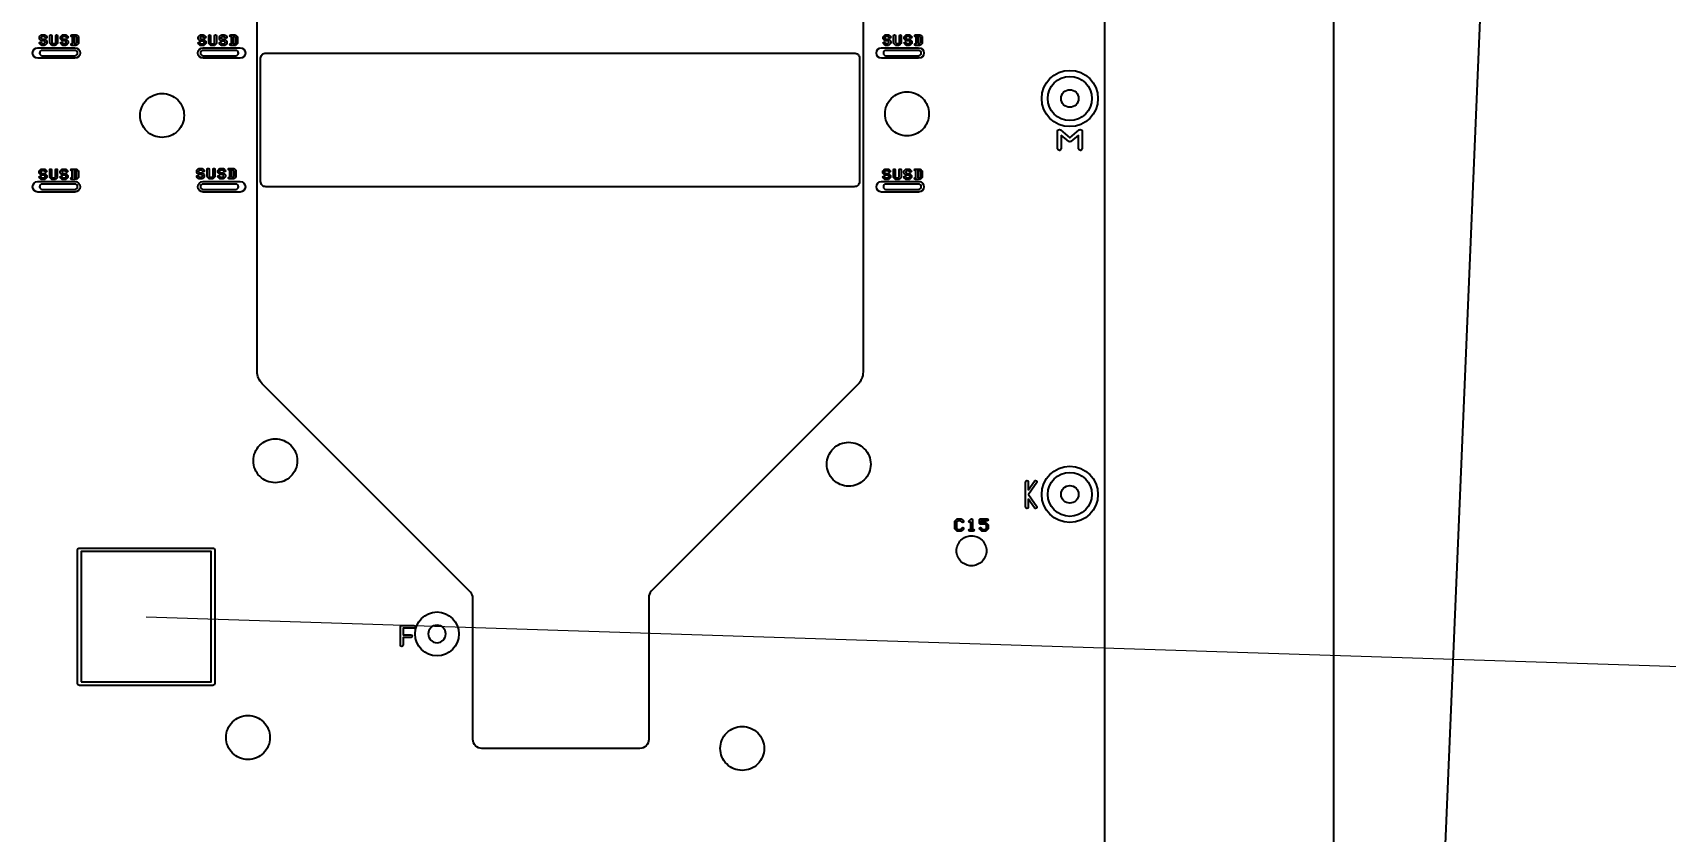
# Model space of a CAD drawing. Extents: x 2864 to 3941, y 2420 to 3182.
# Drawn here: x 3226.2 to 3319, y 2771.6 to 2817 of the extents above; entities that cross this region are included whole.
import ezdxf

# ---------------------------------------------------------------- set-up
doc = ezdxf.new("R2010")
doc.units = 0
doc.layers.get('Defpoints').update_dxf_attribs({"lineweight": 0})
doc.layers.add('susd-t_layer2', color=6, linetype='Continuous')
doc.layers.add('ttr1_panel_layer3', color=7, linetype='Continuous')
doc.layers.add('備註', color=1, linetype='Continuous', lineweight=0)
doc.layers.add('尺寸線', color=3, linetype='Continuous', lineweight=0)
doc.styles.get("Standard").update_dxf_attribs({"font": 'simplex.shx', "height": 2.7})
doc.dimstyles.get("Standard").update_dxf_attribs({"dimtxt": 6, "dimasz": 0.18, "dimexe": 0.18, "dimexo": 0.0625, "dimgap": 0.09, "dimtad": 0, "dimtih": 1, "dimtoh": 1, "dimdec": 4, "dimzin": 0, "dimdsep": 46, "dimtxsty": 'Standard', "dimcen": 0.09, "dimadec": 0, "dimazin": 0, "dimtfac": 1, "dimtdec": 4, "dimtofl": 0, "dimtmove": 0, "dimatfit": 3, "dimfxl": 0, "dimtolj": 1, "dimtzin": 0, "dimarcsym": 0})

# ---------------------------------------------------------------- blocks, each defined once
blk = doc.blocks.new('*D2')
at = {"layer": 'Defpoints', "color": 0, "linetype": 'Continuous'}
for p in [(3264.244, 3011.506), (3316.564, 3009.306), (3249.159, 2652.807)]:
    blk.add_point(p, dxfattribs=at)
at = {"layer": '尺寸線', "color": 0, "linetype": 'Continuous', "lineweight": -2}
for p, q in [((3264.306, 3011.504), (3316.744, 3009.299)), ((3316.556, 3009.126), (3309.047, 2830.566)), ((3301.486, 2650.787), (3308.926, 2827.686)), ((3249.221, 2652.805), (3301.659, 2650.599))]:
    blk.add_line(p, q, dxfattribs=at)
at = {"layer": '尺寸線', "color": 0, "linetype": 'Continuous'}
for points in [[(3316.586, 3009.125), (3316.526, 3009.128), (3316.564, 3009.306)], [(3301.456, 2650.788), (3301.516, 2650.786), (3301.479, 2650.607)]]:
    blk.add_solid(points, dxfattribs=at)
at = {"layer": '尺寸線', "color": 0, "linetype": 'Continuous', "insert": (3308.986, 2829.126), "char_height": 2.7, "attachment_point": 5}
blk.add_mtext('\\A1;359.0162', dxfattribs=at)

msp = doc.modelspace()

# ---------------------------------------------------------------- linework, layer by layer
at = {"layer": 'susd-t_layer2', "linetype": 'Continuous'}
msp.add_lwpolyline([(3239.12414, 2808.52681), (3239.12414, 2815.5268, -0.41422), (3239.42412, 2815.82677), (3272.89827, 2815.82677, -0.414221), (3273.19824, 2815.5268), (3273.19824, 2808.52681, -0.414221), (3272.89827, 2808.22684), (3239.42412, 2808.22684, -0.41422)], format="xyb", close=True, dxfattribs=at)
at = {"layer": 'ttr1_panel_layer3'}
for p, q in [((3228.47026, 2816.26367), (3228.38748, 2816.26367)), ((3237.50978, 2816.25847), (3237.427, 2816.25847)), ((3276.47026, 2816.26367), (3276.38748, 2816.26367)), ((3228.45916, 2808.63883), (3228.37638, 2808.63883)), ((3237.42117, 2808.67379), (3237.33839, 2808.67379)), ((3276.45916, 2808.63883), (3276.37638, 2808.63883))]:
    msp.add_line(p, q, dxfattribs=at)
at = {"layer": 'ttr1_panel_layer3', "linetype": 'Continuous'}
for points in [[(3300.16107, 3041.24278), (3300.16107, 2835.94278), (3301.16107, 2835.94278, -1), (3301.16107, 2835.54278), (3300.16107, 2835.54278), (3300.16107, 2640.24278), (3298.21107, 2640.24278), (3298.21107, 2631.24278), (3300.16107, 2631.24278), (3300.16107, 2630.24278)], [(3287.16107, 2748.43267), (3287.16107, 2832.74945, 0.044688), (3287.66107, 2833.15241), (3287.66107, 2838.33314, 0.044688), (3287.16107, 2838.7361), (3287.16107, 2842.74278), (3287.16107, 2863.28167), (3281.16107, 2863.28167, -0.414239), (3281.08557, 2863.35717), (3281.08557, 2869.35717, -1), (3281.23657, 2869.35717), (3281.23657, 2863.43267), (3287.16107, 2863.43267), (3287.16107, 2872.28167, -0.414239), (3287.08557, 2872.35717), (3287.08557, 2878.28167), (3281.16107, 2878.28167, -1), (3281.16107, 2878.43267), (3287.16107, 2878.43267), (3287.16107, 2972.74278)], [(3228.38748, 2816.26367, -1), (3228.38748, 2816.36367), (3228.42026, 2816.36367), (3228.42026, 2816.76036), (3228.38748, 2816.76036, -1), (3228.38748, 2816.86036), (3228.47026, 2816.86036), (3228.63582, 2816.86036, -0.200121), (3228.67133, 2816.84556), (3228.7538, 2816.76309, -0.200121), (3228.7686, 2816.72758), (3228.7686, 2816.39645, -0.200121), (3228.7538, 2816.36094), (3228.67133, 2816.27847, -0.200121), (3228.63582, 2816.26367), (3228.47026, 2816.26367)], [(3237.427, 2816.25847, -1), (3237.427, 2816.35847), (3237.45978, 2816.35847), (3237.45978, 2816.75515), (3237.427, 2816.75515, -1), (3237.427, 2816.85515), (3237.50978, 2816.85515), (3237.67534, 2816.85515, -0.200121), (3237.71085, 2816.84035), (3237.79332, 2816.75788, -0.200121), (3237.80812, 2816.72237), (3237.80812, 2816.39125, -0.200121), (3237.79332, 2816.35574), (3237.71085, 2816.27327, -0.200121), (3237.67534, 2816.25847), (3237.50978, 2816.25847)], [(3276.38748, 2816.26367, -1), (3276.38748, 2816.36367), (3276.42026, 2816.36367), (3276.42026, 2816.76036), (3276.38748, 2816.76036, -1), (3276.38748, 2816.86036), (3276.47026, 2816.86036), (3276.63582, 2816.86036, -0.200121), (3276.67133, 2816.84556), (3276.7538, 2816.76309, -0.200121), (3276.7686, 2816.72758), (3276.7686, 2816.39645, -0.200121), (3276.7538, 2816.36094), (3276.67133, 2816.27847, -0.200121), (3276.63582, 2816.26367), (3276.47026, 2816.26367)], [(3284.46744, 2810.38678), (3284.46744, 2811.38015, -0.63678), (3284.63165, 2811.45681), (3285.16346, 2811.01363), (3285.69528, 2811.45681, -0.63678), (3285.85949, 2811.38015), (3285.85949, 2810.38678, -1), (3285.65949, 2810.38678), (3285.65949, 2811.16665)], [(3284.66744, 2811.16665), (3284.66744, 2810.38678, -1), (3284.46744, 2810.38678)], [(3285.65949, 2811.16665), (3285.22748, 2810.80664, -0.362064), (3285.09945, 2810.80664), (3284.66744, 2811.16665)], [(3228.37638, 2808.63883, -1), (3228.37638, 2808.73883), (3228.40916, 2808.73883), (3228.40916, 2809.13552), (3228.37638, 2809.13552, -1), (3228.37638, 2809.23552), (3228.45916, 2809.23552), (3228.62472, 2809.23552, -0.200121), (3228.66023, 2809.22072), (3228.7427, 2809.13825, -0.200121), (3228.7575, 2809.10274), (3228.7575, 2808.77161, -0.200121), (3228.7427, 2808.7361), (3228.66023, 2808.65363, -0.200121), (3228.62472, 2808.63883), (3228.45916, 2808.63883)], [(3237.33839, 2808.67379, -1), (3237.33839, 2808.77379), (3237.37117, 2808.77379), (3237.37117, 2809.17048), (3237.33839, 2809.17048, -1), (3237.33839, 2809.27048), (3237.42117, 2809.27048), (3237.58674, 2809.27048, -0.200121), (3237.62225, 2809.25568), (3237.70472, 2809.17321, -0.200121), (3237.71952, 2809.1377), (3237.71952, 2808.80657, -0.200121), (3237.70472, 2808.77106), (3237.62225, 2808.68859, -0.200121), (3237.58674, 2808.67379), (3237.42117, 2808.67379)], [(3276.37638, 2808.63883, -1), (3276.37638, 2808.73883), (3276.40916, 2808.73883), (3276.40916, 2809.13552), (3276.37638, 2809.13552, -1), (3276.37638, 2809.23552), (3276.45916, 2809.23552), (3276.62472, 2809.23552, -0.200121), (3276.66023, 2809.22072), (3276.7427, 2809.13825, -0.200121), (3276.7575, 2809.10274), (3276.7575, 2808.77161, -0.200121), (3276.7427, 2808.7361), (3276.66023, 2808.65363, -0.200121), (3276.62472, 2808.63883), (3276.45916, 2808.63883)], [(3282.64704, 2790.0173), (3282.64704, 2791.4577, -1), (3282.79704, 2791.4577), (3282.79704, 2790.97835)], [(3282.79704, 2790.97835), (3283.15699, 2791.50028, -1), (3283.28047, 2791.41512), (3282.81315, 2790.7375), (3283.28047, 2790.05988, -1), (3283.15699, 2789.97472), (3282.79704, 2790.49664)], [(3282.79704, 2790.49664), (3282.79704, 2790.0173, -1), (3282.64704, 2790.0173)], [(3279.52121, 2789.17605), (3279.50723, 2789.16207, -1), (3279.43652, 2789.23278)], [(3279.57121, 2788.65073), (3279.47187, 2788.65073, -1), (3279.47187, 2788.75073), (3279.52121, 2788.75073), (3279.52121, 2789.17605)], [(3279.43652, 2789.23278), (3279.5357, 2789.33196, -0.669786), (3279.62121, 2789.29676), (3279.62121, 2788.75073), (3279.67055, 2788.75073, -1), (3279.67055, 2788.65073), (3279.57121, 2788.65073)]]:
    msp.add_lwpolyline(points, format="xyb", dxfattribs=at)
for points in [[(3238.92399, 2797.73867), (3238.92399, 2867.99786, -0.198849), (3239.21685, 2868.70474), (3249.97223, 2879.46012, 0.198916), (3250.26509, 2880.16726), (3250.26509, 2894.68031, -0.414068), (3250.76522, 2895.18018), (3261.56022, 2895.18018, -0.414218), (3262.06009, 2894.68031), (3262.06009, 2880.16726, 0.198916), (3262.35295, 2879.46012), (3273.10528, 2868.70779, -0.198916), (3273.39814, 2868.00066), (3273.39814, 2797.70082, -0.198917), (3273.10528, 2796.99369), (3261.35103, 2785.23943, 0.198625), (3261.20487, 2784.88627), (3261.20487, 2776.80551, -0.414364), (3260.70474, 2776.30539), (3251.70476, 2776.30539, -0.414217), (3251.20489, 2776.80551), (3251.20489, 2784.83648, 0.198853), (3251.05843, 2785.18996), (3239.21685, 2797.03153, -0.198917)], [(3226.53748, 2816.6448), (3226.53748, 2816.72758, -0.200121), (3226.55228, 2816.76309), (3226.63475, 2816.84556, -0.200121), (3226.67026, 2816.86036), (3226.83582, 2816.86036, -0.200121), (3226.87133, 2816.84556), (3226.95396, 2816.76294, -1), (3226.88325, 2816.69223), (3226.81511, 2816.76036), (3226.69097, 2816.76036), (3226.63748, 2816.70687), (3226.63748, 2816.66551), (3226.69097, 2816.61202), (3226.83582, 2816.61202, -0.200121), (3226.87133, 2816.59722), (3226.9538, 2816.51475, -0.200121), (3226.9686, 2816.47924), (3226.9686, 2816.39645, -0.200121), (3226.9538, 2816.36094), (3226.87133, 2816.27847, -0.200121), (3226.83582, 2816.26367), (3226.67026, 2816.26367, -0.200121), (3226.63475, 2816.27847), (3226.55212, 2816.3611, -1), (3226.62283, 2816.43181), (3226.69097, 2816.36367), (3226.81511, 2816.36367), (3226.8686, 2816.41716), (3226.8686, 2816.45853), (3226.81511, 2816.51202), (3226.67026, 2816.51202, -0.200121), (3226.63475, 2816.52682), (3226.55228, 2816.60929, -0.200121)], [(3227.13748, 2816.39645), (3227.13748, 2816.81036, -1), (3227.23748, 2816.81036), (3227.23748, 2816.41716), (3227.29097, 2816.36367), (3227.41511, 2816.36367), (3227.4686, 2816.41716), (3227.4686, 2816.81036, -1), (3227.5686, 2816.81036), (3227.5686, 2816.39645, -0.200121), (3227.5538, 2816.36094), (3227.47133, 2816.27847, -0.200121), (3227.43582, 2816.26367), (3227.27026, 2816.26367, -0.200121), (3227.23475, 2816.27847), (3227.15228, 2816.36094, -0.200121)], [(3227.73748, 2816.6448), (3227.73748, 2816.72758, -0.200121), (3227.75228, 2816.76309), (3227.83475, 2816.84556, -0.200121), (3227.87026, 2816.86036), (3228.03582, 2816.86036, -0.200121), (3228.07133, 2816.84556), (3228.15396, 2816.76294, -1), (3228.08325, 2816.69223), (3228.01511, 2816.76036), (3227.89097, 2816.76036), (3227.83748, 2816.70687), (3227.83748, 2816.66551), (3227.89097, 2816.61202), (3228.03582, 2816.61202, -0.200121), (3228.07133, 2816.59722), (3228.1538, 2816.51475, -0.200121), (3228.1686, 2816.47924), (3228.1686, 2816.39645, -0.200121), (3228.1538, 2816.36094), (3228.07133, 2816.27847, -0.200121), (3228.03582, 2816.26367), (3227.87026, 2816.26367, -0.200121), (3227.83475, 2816.27847), (3227.75212, 2816.3611, -1), (3227.82283, 2816.43181), (3227.89097, 2816.36367), (3228.01511, 2816.36367), (3228.0686, 2816.41716), (3228.0686, 2816.45853), (3228.01511, 2816.51202), (3227.87026, 2816.51202, -0.200121), (3227.83475, 2816.52682), (3227.75228, 2816.60929, -0.200121)], [(3235.577, 2816.63959), (3235.577, 2816.72237, -0.200121), (3235.5918, 2816.75788), (3235.67427, 2816.84035, -0.200121), (3235.70978, 2816.85515), (3235.87534, 2816.85515, -0.200121), (3235.91085, 2816.84035), (3235.99348, 2816.75773, -1), (3235.92277, 2816.68702), (3235.85463, 2816.75515), (3235.73049, 2816.75515), (3235.677, 2816.70166), (3235.677, 2816.6603), (3235.73049, 2816.60681), (3235.87534, 2816.60681, -0.200121), (3235.91085, 2816.59201), (3235.99332, 2816.50954, -0.200121), (3236.00812, 2816.47403), (3236.00812, 2816.39125, -0.200121), (3235.99332, 2816.35574), (3235.91085, 2816.27327, -0.200121), (3235.87534, 2816.25847), (3235.70978, 2816.25847, -0.200121), (3235.67427, 2816.27327), (3235.59164, 2816.35589, -1), (3235.66235, 2816.4266), (3235.73049, 2816.35847), (3235.85463, 2816.35847), (3235.90812, 2816.41196), (3235.90812, 2816.45332), (3235.85463, 2816.50681), (3235.70978, 2816.50681, -0.200121), (3235.67427, 2816.52161), (3235.5918, 2816.60408, -0.200121)], [(3236.177, 2816.39125), (3236.177, 2816.80515, -1), (3236.277, 2816.80515), (3236.277, 2816.41196), (3236.33049, 2816.35847), (3236.45463, 2816.35847), (3236.50812, 2816.41196), (3236.50812, 2816.80515, -1), (3236.60812, 2816.80515), (3236.60812, 2816.39125, -0.200121), (3236.59332, 2816.35574), (3236.51085, 2816.27327, -0.200121), (3236.47534, 2816.25847), (3236.30978, 2816.25847, -0.200121), (3236.27427, 2816.27327), (3236.1918, 2816.35574, -0.200121)], [(3236.777, 2816.63959), (3236.777, 2816.72237, -0.200121), (3236.7918, 2816.75788), (3236.87427, 2816.84035, -0.200121), (3236.90978, 2816.85515), (3237.07534, 2816.85515, -0.200121), (3237.11085, 2816.84035), (3237.19348, 2816.75773, -1), (3237.12277, 2816.68702), (3237.05463, 2816.75515), (3236.93049, 2816.75515), (3236.877, 2816.70166), (3236.877, 2816.6603), (3236.93049, 2816.60681), (3237.07534, 2816.60681, -0.200121), (3237.11085, 2816.59201), (3237.19332, 2816.50954, -0.200121), (3237.20812, 2816.47403), (3237.20812, 2816.39125, -0.200121), (3237.19332, 2816.35574), (3237.11085, 2816.27327, -0.200121), (3237.07534, 2816.25847), (3236.90978, 2816.25847, -0.200121), (3236.87427, 2816.27327), (3236.79164, 2816.35589, -1), (3236.86235, 2816.4266), (3236.93049, 2816.35847), (3237.05463, 2816.35847), (3237.10812, 2816.41196), (3237.10812, 2816.45332), (3237.05463, 2816.50681), (3236.90978, 2816.50681, -0.200121), (3236.87427, 2816.52161), (3236.7918, 2816.60408, -0.200121)], [(3274.53748, 2816.6448), (3274.53748, 2816.72758, -0.200121), (3274.55228, 2816.76309), (3274.63475, 2816.84556, -0.200121), (3274.67026, 2816.86036), (3274.83582, 2816.86036, -0.200121), (3274.87133, 2816.84556), (3274.95396, 2816.76294, -1), (3274.88325, 2816.69223), (3274.81511, 2816.76036), (3274.69097, 2816.76036), (3274.63748, 2816.70687), (3274.63748, 2816.66551), (3274.69097, 2816.61202), (3274.83582, 2816.61202, -0.200121), (3274.87133, 2816.59722), (3274.9538, 2816.51475, -0.200121), (3274.9686, 2816.47924), (3274.9686, 2816.39645, -0.200121), (3274.9538, 2816.36094), (3274.87133, 2816.27847, -0.200121), (3274.83582, 2816.26367), (3274.67026, 2816.26367, -0.200121), (3274.63475, 2816.27847), (3274.55212, 2816.3611, -1), (3274.62283, 2816.43181), (3274.69097, 2816.36367), (3274.81511, 2816.36367), (3274.8686, 2816.41716), (3274.8686, 2816.45853), (3274.81511, 2816.51202), (3274.67026, 2816.51202, -0.200121), (3274.63475, 2816.52682), (3274.55228, 2816.60929, -0.200121)], [(3275.13748, 2816.39645), (3275.13748, 2816.81036, -1), (3275.23748, 2816.81036), (3275.23748, 2816.41716), (3275.29097, 2816.36367), (3275.41511, 2816.36367), (3275.4686, 2816.41716), (3275.4686, 2816.81036, -1), (3275.5686, 2816.81036), (3275.5686, 2816.39645, -0.200121), (3275.5538, 2816.36094), (3275.47133, 2816.27847, -0.200121), (3275.43582, 2816.26367), (3275.27026, 2816.26367, -0.200121), (3275.23475, 2816.27847), (3275.15228, 2816.36094, -0.200121)], [(3275.73748, 2816.6448), (3275.73748, 2816.72758, -0.200121), (3275.75228, 2816.76309), (3275.83475, 2816.84556, -0.200121), (3275.87026, 2816.86036), (3276.03582, 2816.86036, -0.200121), (3276.07133, 2816.84556), (3276.15396, 2816.76294, -1), (3276.08325, 2816.69223), (3276.01511, 2816.76036), (3275.89097, 2816.76036), (3275.83748, 2816.70687), (3275.83748, 2816.66551), (3275.89097, 2816.61202), (3276.03582, 2816.61202, -0.200121), (3276.07133, 2816.59722), (3276.1538, 2816.51475, -0.200121), (3276.1686, 2816.47924), (3276.1686, 2816.39645, -0.200121), (3276.1538, 2816.36094), (3276.07133, 2816.27847, -0.200121), (3276.03582, 2816.26367), (3275.87026, 2816.26367, -0.200121), (3275.83475, 2816.27847), (3275.75212, 2816.3611, -1), (3275.82283, 2816.43181), (3275.89097, 2816.36367), (3276.01511, 2816.36367), (3276.0686, 2816.41716), (3276.0686, 2816.45853), (3276.01511, 2816.51202), (3275.87026, 2816.51202, -0.200121), (3275.83475, 2816.52682), (3275.75228, 2816.60929, -0.200121)], [(3226.45421, 2815.52677, -1), (3226.45421, 2816.12677), (3228.5595, 2816.12677, -1), (3228.5595, 2815.52677)], [(3226.70204, 2815.67677), (3228.5595, 2815.67677, 1), (3228.5595, 2815.97677), (3226.70204, 2815.97677, 1)], [(3235.85001, 2815.52677, -1), (3235.85001, 2816.12677), (3237.9553, 2816.12677, -1), (3237.9553, 2815.52677)], [(3235.85001, 2815.67677), (3237.70747, 2815.67677, 1), (3237.70747, 2815.97677), (3235.85001, 2815.97677, 1)], [(3274.45421, 2815.52677, -1), (3274.45421, 2816.12677), (3276.5595, 2816.12677, -1), (3276.5595, 2815.52677)], [(3274.70204, 2815.67677), (3276.5595, 2815.67677, 1), (3276.5595, 2815.97677), (3274.70204, 2815.97677, 1)], [(3274.64845, 2812.37282, -0.414215), (3275.89845, 2813.62282, -0.414215), (3277.14845, 2812.37282, -0.414215), (3275.89845, 2811.12282, -0.414215)], [(3284.66107, 2813.24278, -0.414217), (3285.16107, 2813.74278, -0.414217), (3285.66107, 2813.24278, -0.414217), (3285.16107, 2812.74278, -0.414217)], [(3232.27048, 2812.28075, -0.414215), (3233.52048, 2813.53075, -0.414215), (3234.77048, 2812.28075, -0.414215), (3233.52048, 2811.03075, -0.414215)], [(3226.52638, 2809.01996), (3226.52638, 2809.10274, -0.200121), (3226.54118, 2809.13825), (3226.62365, 2809.22072, -0.200121), (3226.65916, 2809.23552), (3226.82472, 2809.23552, -0.200121), (3226.86023, 2809.22072), (3226.94286, 2809.1381, -1), (3226.87215, 2809.06739), (3226.80401, 2809.13552), (3226.67987, 2809.13552), (3226.62638, 2809.08203), (3226.62638, 2809.04067), (3226.67987, 2808.98718), (3226.82472, 2808.98718, -0.200121), (3226.86023, 2808.97238), (3226.9427, 2808.88991, -0.200121), (3226.9575, 2808.8544), (3226.9575, 2808.77161, -0.200121), (3226.9427, 2808.7361), (3226.86023, 2808.65363, -0.200121), (3226.82472, 2808.63883), (3226.65916, 2808.63883, -0.200121), (3226.62365, 2808.65363), (3226.54102, 2808.73626, -1), (3226.61173, 2808.80697), (3226.67987, 2808.73883), (3226.80401, 2808.73883), (3226.8575, 2808.79232), (3226.8575, 2808.83369), (3226.80401, 2808.88718), (3226.65916, 2808.88718, -0.200121), (3226.62365, 2808.90198), (3226.54118, 2808.98445, -0.200121)], [(3227.12638, 2808.77161), (3227.12638, 2809.18552, -1), (3227.22638, 2809.18552), (3227.22638, 2808.79232), (3227.27987, 2808.73883), (3227.40401, 2808.73883), (3227.4575, 2808.79232), (3227.4575, 2809.18552, -1), (3227.5575, 2809.18552), (3227.5575, 2808.77161, -0.200121), (3227.5427, 2808.7361), (3227.46023, 2808.65363, -0.200121), (3227.42472, 2808.63883), (3227.25916, 2808.63883, -0.200121), (3227.22365, 2808.65363), (3227.14118, 2808.7361, -0.200121)], [(3227.72638, 2809.01996), (3227.72638, 2809.10274, -0.200121), (3227.74118, 2809.13825), (3227.82365, 2809.22072, -0.200121), (3227.85916, 2809.23552), (3228.02472, 2809.23552, -0.200121), (3228.06023, 2809.22072), (3228.14286, 2809.1381, -1), (3228.07215, 2809.06739), (3228.00401, 2809.13552), (3227.87987, 2809.13552), (3227.82638, 2809.08203), (3227.82638, 2809.04067), (3227.87987, 2808.98718), (3228.02472, 2808.98718, -0.200121), (3228.06023, 2808.97238), (3228.1427, 2808.88991, -0.200121), (3228.1575, 2808.8544), (3228.1575, 2808.77161, -0.200121), (3228.1427, 2808.7361), (3228.06023, 2808.65363, -0.200121), (3228.02472, 2808.63883), (3227.85916, 2808.63883, -0.200121), (3227.82365, 2808.65363), (3227.74102, 2808.73626, -1), (3227.81173, 2808.80697), (3227.87987, 2808.73883), (3228.00401, 2808.73883), (3228.0575, 2808.79232), (3228.0575, 2808.83369), (3228.00401, 2808.88718), (3227.85916, 2808.88718, -0.200121), (3227.82365, 2808.90198), (3227.74118, 2808.98445, -0.200121)], [(3235.48839, 2809.05491), (3235.48839, 2809.1377, -0.200121), (3235.50319, 2809.17321), (3235.58566, 2809.25568, -0.200121), (3235.62117, 2809.27048), (3235.78674, 2809.27048, -0.200121), (3235.82225, 2809.25568), (3235.90487, 2809.17305, -1), (3235.83416, 2809.10234), (3235.76603, 2809.17048), (3235.64188, 2809.17048), (3235.58839, 2809.11699), (3235.58839, 2809.07562), (3235.64188, 2809.02213), (3235.78674, 2809.02213, -0.200121), (3235.82225, 2809.00733), (3235.90472, 2808.92486, -0.200121), (3235.91952, 2808.88935), (3235.91952, 2808.80657, -0.200121), (3235.90472, 2808.77106), (3235.82225, 2808.68859, -0.200121), (3235.78674, 2808.67379), (3235.62117, 2808.67379, -0.200121), (3235.58566, 2808.68859), (3235.50304, 2808.77121, -1), (3235.57375, 2808.84192), (3235.64188, 2808.77379), (3235.76603, 2808.77379), (3235.81952, 2808.82728), (3235.81952, 2808.86864), (3235.76603, 2808.92213), (3235.62117, 2808.92213, -0.200121), (3235.58566, 2808.93693), (3235.50319, 2809.0194, -0.200121)], [(3236.08839, 2808.80657), (3236.08839, 2809.22048, -1), (3236.18839, 2809.22048), (3236.18839, 2808.82728), (3236.24188, 2808.77379), (3236.36603, 2808.77379), (3236.41952, 2808.82728), (3236.41952, 2809.22048, -1), (3236.51952, 2809.22048), (3236.51952, 2808.80657, -0.200121), (3236.50472, 2808.77106), (3236.42225, 2808.68859, -0.200121), (3236.38674, 2808.67379), (3236.22117, 2808.67379, -0.200121), (3236.18566, 2808.68859), (3236.10319, 2808.77106, -0.200121)], [(3236.68839, 2809.05491), (3236.68839, 2809.1377, -0.200121), (3236.70319, 2809.17321), (3236.78566, 2809.25568, -0.200121), (3236.82117, 2809.27048), (3236.98674, 2809.27048, -0.200121), (3237.02225, 2809.25568), (3237.10487, 2809.17305, -1), (3237.03416, 2809.10234), (3236.96603, 2809.17048), (3236.84188, 2809.17048), (3236.78839, 2809.11699), (3236.78839, 2809.07562), (3236.84188, 2809.02213), (3236.98674, 2809.02213, -0.200121), (3237.02225, 2809.00733), (3237.10472, 2808.92486, -0.200121), (3237.11952, 2808.88935), (3237.11952, 2808.80657, -0.200121), (3237.10472, 2808.77106), (3237.02225, 2808.68859, -0.200121), (3236.98674, 2808.67379), (3236.82117, 2808.67379, -0.200121), (3236.78566, 2808.68859), (3236.70304, 2808.77121, -1), (3236.77375, 2808.84192), (3236.84188, 2808.77379), (3236.96603, 2808.77379), (3237.01952, 2808.82728), (3237.01952, 2808.86864), (3236.96603, 2808.92213), (3236.82117, 2808.92213, -0.200121), (3236.78566, 2808.93693), (3236.70319, 2809.0194, -0.200121)], [(3274.52638, 2809.01996), (3274.52638, 2809.10274, -0.200121), (3274.54118, 2809.13825), (3274.62365, 2809.22072, -0.200121), (3274.65916, 2809.23552), (3274.82472, 2809.23552, -0.200121), (3274.86023, 2809.22072), (3274.94286, 2809.1381, -1), (3274.87215, 2809.06739), (3274.80401, 2809.13552), (3274.67987, 2809.13552), (3274.62638, 2809.08203), (3274.62638, 2809.04067), (3274.67987, 2808.98718), (3274.82472, 2808.98718, -0.200121), (3274.86023, 2808.97238), (3274.9427, 2808.88991, -0.200121), (3274.9575, 2808.8544), (3274.9575, 2808.77161, -0.200121), (3274.9427, 2808.7361), (3274.86023, 2808.65363, -0.200121), (3274.82472, 2808.63883), (3274.65916, 2808.63883, -0.200121), (3274.62365, 2808.65363), (3274.54102, 2808.73626, -1), (3274.61173, 2808.80697), (3274.67987, 2808.73883), (3274.80401, 2808.73883), (3274.8575, 2808.79232), (3274.8575, 2808.83369), (3274.80401, 2808.88718), (3274.65916, 2808.88718, -0.200121), (3274.62365, 2808.90198), (3274.54118, 2808.98445, -0.200121)], [(3275.12638, 2808.77161), (3275.12638, 2809.18552, -1), (3275.22638, 2809.18552), (3275.22638, 2808.79232), (3275.27987, 2808.73883), (3275.40401, 2808.73883), (3275.4575, 2808.79232), (3275.4575, 2809.18552, -1), (3275.5575, 2809.18552), (3275.5575, 2808.77161, -0.200121), (3275.5427, 2808.7361), (3275.46023, 2808.65363, -0.200121), (3275.42472, 2808.63883), (3275.25916, 2808.63883, -0.200121), (3275.22365, 2808.65363), (3275.14118, 2808.7361, -0.200121)], [(3275.72638, 2809.01996), (3275.72638, 2809.10274, -0.200121), (3275.74118, 2809.13825), (3275.82365, 2809.22072, -0.200121), (3275.85916, 2809.23552), (3276.02472, 2809.23552, -0.200121), (3276.06023, 2809.22072), (3276.14286, 2809.1381, -1), (3276.07215, 2809.06739), (3276.00401, 2809.13552), (3275.87987, 2809.13552), (3275.82638, 2809.08203), (3275.82638, 2809.04067), (3275.87987, 2808.98718), (3276.02472, 2808.98718, -0.200121), (3276.06023, 2808.97238), (3276.1427, 2808.88991, -0.200121), (3276.1575, 2808.8544), (3276.1575, 2808.77161, -0.200121), (3276.1427, 2808.7361), (3276.06023, 2808.65363, -0.200121), (3276.02472, 2808.63883), (3275.85916, 2808.63883, -0.200121), (3275.82365, 2808.65363), (3275.74102, 2808.73626, -1), (3275.81173, 2808.80697), (3275.87987, 2808.73883), (3276.00401, 2808.73883), (3276.0575, 2808.79232), (3276.0575, 2808.83369), (3276.00401, 2808.88718), (3275.85916, 2808.88718, -0.200121), (3275.82365, 2808.90198), (3275.74118, 2808.98445, -0.200121)], [(3226.45421, 2807.92684, -1), (3226.45421, 2808.52684), (3228.5595, 2808.52684, -1), (3228.5595, 2807.92684)], [(3226.70204, 2808.07684), (3228.5595, 2808.07684, 1), (3228.5595, 2808.37684), (3226.70204, 2808.37684, 1)], [(3235.85001, 2807.92684, -1), (3235.85001, 2808.52684), (3237.9553, 2808.52684, -1), (3237.9553, 2807.92684)], [(3235.85001, 2808.07684), (3237.70747, 2808.07684, 1), (3237.70747, 2808.37684), (3235.85001, 2808.37684, 1)], [(3274.45421, 2807.92684, -1), (3274.45421, 2808.52684), (3276.5595, 2808.52684, -1), (3276.5595, 2807.92684)], [(3274.70204, 2808.07684), (3276.5595, 2808.07684, 1), (3276.5595, 2808.37684), (3274.70204, 2808.37684, 1)], [(3238.70982, 2792.65194, -0.414215), (3239.95982, 2793.90194, -0.414215), (3241.20982, 2792.65194, -0.414215), (3239.95982, 2791.40194, -0.414215)], [(3271.33262, 2792.45455, -0.414215), (3272.58262, 2793.70455, -0.414215), (3273.83262, 2792.45455, -0.414215), (3272.58262, 2791.20455, -0.414215)], [(3284.66107, 2790.74278, -0.414217), (3285.16107, 2791.24278, -0.414217), (3285.66107, 2790.74278, -0.414217), (3285.16107, 2790.24278, -0.414217)], [(3278.62253, 2788.80007), (3278.62253, 2789.19742, -0.200121), (3278.63733, 2789.23293), (3278.73636, 2789.33196, -0.200121), (3278.77187, 2789.34676), (3278.97055, 2789.34676, -0.200121), (3279.00606, 2789.33196), (3279.10524, 2789.23278, -1), (3279.03453, 2789.16207), (3278.94984, 2789.24676), (3278.79258, 2789.24676), (3278.72253, 2789.17671), (3278.72253, 2788.82078), (3278.79258, 2788.75073), (3278.94984, 2788.75073), (3279.03453, 2788.83543, -1), (3279.10524, 2788.76472), (3279.00606, 2788.66553, -0.200121), (3278.97055, 2788.65073), (3278.77187, 2788.65073, -0.200121), (3278.73636, 2788.66553), (3278.63733, 2788.76456, -0.200121)], [(3280.02253, 2789.09808), (3280.02253, 2789.29676, -0.414253), (3280.07253, 2789.34676), (3280.46988, 2789.34676, -1), (3280.46988, 2789.24676), (3280.12253, 2789.24676), (3280.12253, 2789.14808), (3280.37055, 2789.14808, -0.200121), (3280.40606, 2789.13328), (3280.50508, 2789.03426, -0.200121), (3280.51988, 2788.99875), (3280.51988, 2788.80007, -0.200121), (3280.50508, 2788.76456), (3280.40606, 2788.66553, -0.200121), (3280.37055, 2788.65073), (3280.17187, 2788.65073, -0.200121), (3280.13636, 2788.66553), (3280.03718, 2788.76472, -1), (3280.10789, 2788.83543), (3280.19258, 2788.75073), (3280.34984, 2788.75073), (3280.41988, 2788.82078), (3280.41988, 2788.97804), (3280.34984, 2789.04808), (3280.07253, 2789.04808, -0.414253)], [(3228.7141, 2779.98613), (3228.7141, 2787.58613, -0.414228), (3228.8141, 2787.68613), (3236.4141, 2787.68613, -0.414228), (3236.5141, 2787.58613), (3236.5141, 2779.98613, -0.414228), (3236.4141, 2779.88613), (3228.8141, 2779.88613, -0.414228)], [(3278.71596, 2787.53409, -0.414215), (3279.56596, 2788.38409, -0.414215), (3280.41596, 2787.53409, -0.414215), (3279.56596, 2786.68409, -0.414215)], [(3247.0766, 2782.16879), (3247.0766, 2782.69031), (3247.0766, 2783.21184, -0.414241), (3247.1516, 2783.28684), (3247.84697, 2783.28684, -1), (3247.84697, 2783.13684), (3247.2266, 2783.13684), (3247.2266, 2782.76531), (3247.67312, 2782.76531, -1), (3247.67312, 2782.61531), (3247.2266, 2782.61531), (3247.2266, 2782.16879, -1)], [(3248.65865, 2782.80735, 0.414217), (3249.15865, 2782.30735, 0.414217), (3249.65865, 2782.80735, 0.414217), (3249.15865, 2783.30735, 0.414217)], [(3237.1559, 2776.92278, -0.414215), (3238.4059, 2778.17278, -0.414215), (3239.6559, 2776.92278, -0.414215), (3238.4059, 2775.67278, -0.414215)], [(3265.27523, 2776.30151, -0.414215), (3266.52523, 2777.55151, -0.414215), (3267.77523, 2776.30151, -0.414215), (3266.52523, 2775.05151, -0.414215)]]:
    msp.add_lwpolyline(points, format="xyb", close=True, dxfattribs=at)
for points in [[(3228.52026, 2816.36367), (3228.61511, 2816.36367), (3228.6686, 2816.41716), (3228.6686, 2816.70687), (3228.61511, 2816.76036), (3228.52026, 2816.76036)], [(3237.55978, 2816.35847), (3237.65463, 2816.35847), (3237.70812, 2816.41196), (3237.70812, 2816.70166), (3237.65463, 2816.75515), (3237.55978, 2816.75515)], [(3276.52026, 2816.36367), (3276.61511, 2816.36367), (3276.6686, 2816.41716), (3276.6686, 2816.70687), (3276.61511, 2816.76036), (3276.52026, 2816.76036)], [(3228.50916, 2808.73883), (3228.60401, 2808.73883), (3228.6575, 2808.79232), (3228.6575, 2809.08203), (3228.60401, 2809.13552), (3228.50916, 2809.13552)], [(3237.47117, 2808.77379), (3237.56603, 2808.77379), (3237.61952, 2808.82728), (3237.61952, 2809.11699), (3237.56603, 2809.17048), (3237.47117, 2809.17048)], [(3276.50916, 2808.73883), (3276.60401, 2808.73883), (3276.6575, 2808.79232), (3276.6575, 2809.08203), (3276.60401, 2809.13552), (3276.50916, 2809.13552)], [(3228.9141, 2780.08613), (3236.3141, 2780.08613), (3236.3141, 2787.48613), (3228.9141, 2787.48613)]]:
    msp.add_lwpolyline(points, close=True, dxfattribs=at)
at = {"layer": 'ttr1_panel_layer3'}
for centre, radius in [((3285.16107, 2813.24278), 1.6), ((3285.16107, 2813.24278), 1.25), ((3285.16107, 2790.74278), 1.6), ((3285.16107, 2790.74278), 1.25), ((3249.15865, 2782.80735), 1.25)]:
    msp.add_circle(centre, radius, dxfattribs=at)
at = {"layer": '備註'}
msp.add_line((3232.6141, 2783.78613), (3391.93137, 2778.60752), dxfattribs=at)

# ---------------------------------------------------------------- dimensions: what is measured, and where the dimension line sits
at = {"layer": '尺寸線', "linetype": 'Continuous'}
dim = msp.add_linear_dim(base=(3316.56374, 3009.30615), p1=(3249.15865, 2652.80735), p2=(3264.24359, 3011.50645), angle=87.591869, dimstyle='Standard', dxfattribs=at)
dim.commit()
dim.dimension.update_dxf_attribs({"geometry": '*D2', "text_midpoint": (3308.98635, 2829.12612), "dimtype": 161})

doc.saveas('drawing.dxf')
